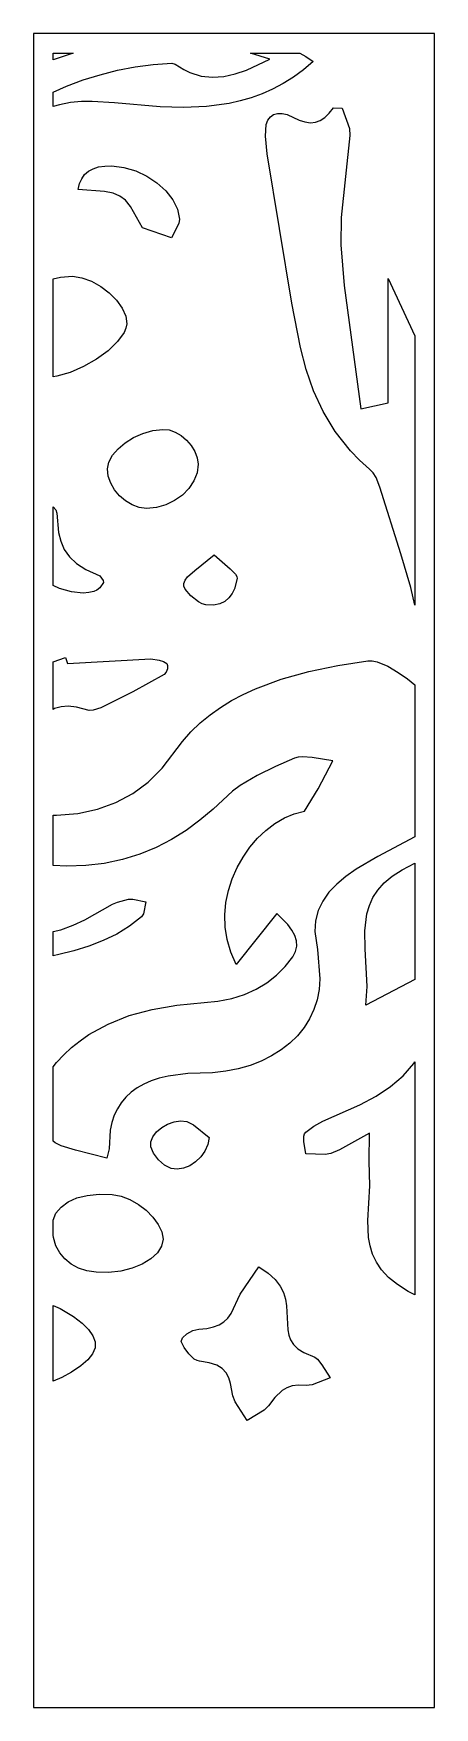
# Model space of a CAD drawing. Extents: x 0 to 408, y 0 to 1700.
import ezdxf

# ---------------------------------------------------------------- set-up
doc = ezdxf.new("R2010")
doc.units = 0
doc.layers.add('CUT', color=1, linetype='Continuous')
doc.layers.add('OUTLINE', color=7, linetype='Continuous')

msp = doc.modelspace()

# ---------------------------------------------------------------- linework, layer by layer
at = {"layer": 'CUT'}
for points in [[(20, 1673.08), (20, 1680), (40.55, 1680), (23.25, 1674.26)], [(276.97, 1676.67), (284.63, 1671.42), (274.65, 1662.98), (264.42, 1655.55), (253.98, 1649.06), (243.32, 1643.48), (232.48, 1638.73), (221.45, 1634.78), (210.27, 1631.57), (198.94, 1629.04), (175.91, 1625.83), (152.49, 1624.74), (128.79, 1625.37), (82.3, 1629.68), (59.89, 1631.07), (48.73, 1630.87), (37.56, 1629.8), (26.38, 1627.65), (20, 1625.76), (20, 1640.53), (33.78, 1646.49), (50.58, 1652.77), (67.76, 1658.17), (85.34, 1662.63), (103.34, 1666.12), (121.78, 1668.56), (140.68, 1669.91), (144.13, 1668.96), (153.12, 1663.34), (158.92, 1660.46), (170.48, 1656.74), (182.04, 1655.47), (193.61, 1656.3), (205.2, 1658.89), (216.86, 1662.9), (240.43, 1673.76), (220.69, 1680), (271, 1680)], [(331.77, 1266.81), (322.59, 1276.19), (307, 1295.69), (294.65, 1316.05), (284.99, 1337.15), (277.5, 1358.85), (271.65, 1381.01), (262.84, 1426.11), (237.57, 1577.62), (235.98, 1595.84), (236.83, 1607.42), (238.5, 1611.88), (241.03, 1615.3), (244.32, 1617.64), (248.31, 1618.83), (252.91, 1618.84), (258.04, 1617.62), (270.12, 1612.02), (276.13, 1610.11), (281.7, 1609.4), (286.91, 1609.92), (291.79, 1611.68), (296.4, 1614.7), (300.8, 1619), (305.05, 1624.59), (314.06, 1624.2), (321.38, 1603.46), (321.97, 1596.51), (312.96, 1513.01), (312.68, 1485.43), (316.08, 1444.19), (333.03, 1318.71), (360.76, 1325.02), (360.76, 1451.14), (388, 1393.05), (388, 1119.55), (383.8, 1137.28), (373.83, 1171.5), (352.27, 1239.44), (348.44, 1249.25), (345.62, 1253.81), (341.97, 1257.7)], [(148.71, 1511.51), (148.02, 1506.89), (140.43, 1492.53), (110.8, 1502.8), (98.61, 1524.42), (93.55, 1530.64), (87.98, 1534.93), (81.12, 1537.75), (72.25, 1539.52), (45.46, 1541.69), (46.86, 1547.52), (49.07, 1552.53), (52.1, 1556.73), (55.94, 1560.1), (60.61, 1562.67), (66.13, 1564.42), (72.51, 1565.36), (79.75, 1565.49), (92.02, 1563.95), (104.02, 1560.39), (115.37, 1555.06), (125.68, 1548.24), (134.57, 1540.2), (141.63, 1531.21), (146.47, 1521.56)], [(27.48, 1452.68), (39.83, 1453.52), (49.37, 1452), (59.08, 1448.4), (68.5, 1443.1), (77.16, 1436.51), (84.6, 1429.02), (90.35, 1421.03), (93.94, 1412.95), (94.91, 1405.21), (94.07, 1400.89), (92.17, 1396.39), (85.59, 1387.1), (76.01, 1377.85), (64.24, 1369.2), (51.09, 1361.65), (37.39, 1355.73), (23.92, 1351.94), (20, 1351.36), (20, 1450.72)], [(75.3, 1257.73), (76.66, 1264.71), (80.35, 1271.65), (86.02, 1278.29), (93.32, 1284.37), (101.89, 1289.65), (111.37, 1293.85), (121.41, 1296.71), (131.64, 1297.97), (137.97, 1297.34), (144.27, 1295.13), (150.31, 1291.59), (155.82, 1286.97), (160.55, 1281.51), (164.25, 1275.46), (166.66, 1269.07), (167.54, 1262.59), (166.42, 1253.88), (163.19, 1245.6), (158.13, 1237.97), (151.51, 1231.23), (143.6, 1225.61), (134.69, 1221.33), (125.03, 1218.62), (114.92, 1217.7), (107.52, 1218.64), (100.33, 1221.24), (93.61, 1225.25), (87.59, 1230.41), (82.51, 1236.48), (78.61, 1243.22), (76.13, 1250.39)], [(36.66, 1168.44), (43.83, 1161.6), (53.23, 1155.68), (67.52, 1149.37), (70.99, 1144.57), (71.15, 1142.52), (67.39, 1137.04), (64.61, 1134.79), (61.53, 1133.31), (56.23, 1132.15), (50.58, 1131.73), (38.6, 1132.92), (26.38, 1136.46), (20, 1139.44), (20, 1219.32), (22.72, 1216.37), (23.96, 1212.72), (25.59, 1193.41), (27.84, 1184.45), (31.43, 1176.09)], [(200.18, 1156.33), (205.58, 1151.01), (206.97, 1148.65), (207.26, 1146.46), (204.56, 1136.11), (202.15, 1131.22), (198.91, 1126.87), (194.72, 1123.3), (189.5, 1120.78), (183.12, 1119.55), (175.51, 1119.88), (171.76, 1120.95), (167.76, 1122.99), (160.01, 1128.97), (154.35, 1135.76), (152.94, 1138.82), (152.82, 1141.34), (154.35, 1144.79), (156.81, 1148.13), (164.02, 1154.79), (183.78, 1170.45)], [(135.06, 1051.25), (133.14, 1049), (101.01, 1031.58), (68.51, 1015.08), (60.76, 1012.83), (56.61, 1012.61), (43.69, 1015.82), (35.42, 1016.78), (28.05, 1016.25), (21.44, 1014.36), (20, 1013.61), (20, 1062.05), (32.65, 1066.32), (34.63, 1060.37), (119.29, 1064.84), (128.05, 1063.74), (132.2, 1062.26), (135.59, 1060.27), (136.48, 1058.08), (136.24, 1054.67)], [(294.19, 819), (289.59, 809.37), (286.91, 799.03), (286.29, 787.92), (288.97, 769.86), (291.25, 740.03), (290.58, 729.15), (288.59, 718.7), (285.33, 708.72), (280.85, 699.28), (275.22, 690.41), (268.49, 682.17), (260.72, 674.61), (251.97, 667.78), (242.3, 661.71), (231.77, 656.46), (220.44, 652.08), (208.36, 648.6), (195.61, 646.06), (182.24, 644.52), (157.16, 643.71), (137.03, 641.29), (128.05, 639.17), (119.78, 636.46), (112.24, 633.16), (105.42, 629.29), (99.32, 624.83), (93.95, 619.81), (89.32, 614.23), (85.42, 608.09), (82.26, 601.39), (79.84, 594.14), (78.17, 586.34), (76.97, 567.48), (74.78, 558.01), (42.8, 565.85), (28.31, 570.48), (22.19, 573.54), (20, 575.16), (20, 650.51), (23.44, 654.86), (30.88, 662.93), (38.86, 670.36), (47.37, 677.19), (56.39, 683.41), (75.96, 694.11), (97.44, 702.59), (120.76, 708.96), (145.81, 713.33), (187.71, 717.35), (201.8, 720.15), (214.77, 724.18), (226.65, 729.45), (237.46, 735.92), (247.22, 743.59), (255.95, 752.42), (263.68, 762.4), (266.52, 767.76), (267.75, 773.12), (267.48, 778.51), (265.81, 783.94), (262.86, 789.43), (258.75, 795.01), (247.45, 806.5), (206.34, 754.68), (200.76, 767.14), (197.04, 779.77), (195.06, 792.47), (194.7, 805.13), (195.84, 817.63), (198.37, 829.85), (202.18, 841.68), (207.15, 853), (213.19, 863.68), (220.16, 873.62), (227.98, 882.68), (236.52, 890.73), (245.66, 897.67), (255.32, 903.34), (265.35, 907.64), (275.66, 910.42), (289.44, 932.82), (304.47, 961.41), (283.57, 964.7), (273.74, 965.53), (269.4, 965.17), (265.59, 964.08), (246.36, 955.66), (227.56, 946.53), (210.3, 936.27), (202.58, 930.57), (182.76, 912.31), (169.35, 901.01), (155.31, 890.65), (140.53, 881.34), (124.9, 873.23), (108.33, 866.42), (90.71, 861.04), (71.93, 857.21), (53.23, 855), (33.95, 854.26), (20, 855.08), (20, 906.14), (23.45, 906.05), (45.08, 907.98), (65.21, 912.28), (83.84, 918.98), (101, 928.13), (116.69, 939.73), (130.94, 953.83), (151.63, 981.02), (160.25, 990.8), (169.59, 999.79), (179.61, 1008.06), (190.28, 1015.61), (201.57, 1022.51), (213.43, 1028.77), (225.83, 1034.45), (252.1, 1044.17), (280.09, 1051.96), (309.49, 1058.11), (339.98, 1062.91), (344.61, 1062.93), (349.65, 1061.91), (360.41, 1057.49), (371.11, 1051.19), (380.59, 1044.52), (388, 1038.65), (388, 884.2), (350.36, 864.22), (328.36, 851.21), (317.77, 844.02), (308.44, 836.28), (300.52, 827.95)], [(339.3, 732.33), (337.32, 770.31), (337.08, 788.62), (339.27, 806.08), (341.73, 814.4), (345.35, 822.42), (350.3, 830.09), (356.77, 837.39), (364.96, 844.27), (375.05, 850.72), (388, 857.42), (388, 739.35), (338.17, 713.26)], [(111.94, 805.94), (109.84, 802.86), (97.77, 793.34), (84.73, 785.38), (70.86, 778.75), (56.31, 773.22), (41.25, 768.58), (25.81, 764.58), (20, 763.31), (20, 787.97), (27.89, 789.88), (40.31, 794.32), (52.31, 799.83), (80.32, 815.68), (85.59, 817.87), (96.84, 820.79), (100.98, 820.86), (114.39, 818.02)], [(344.95, 460.45), (342.34, 468.76), (340.79, 477.24), (340.04, 494.56), (342.24, 529.82), (341.5, 554.94), (341.78, 583.29), (311.46, 566.46), (302.34, 562.54), (296.73, 561.44), (277.13, 562.23), (275.16, 574.66), (274.96, 580.29), (275.58, 582.56), (276.9, 584.32), (285.08, 590.26), (294.35, 595.44), (332.11, 612.2), (348.45, 620.94), (363.22, 630.7), (376.13, 641.62), (386.87, 653.84), (388, 655.71), (388, 419.05), (381.18, 422.46), (370.14, 429.49), (361.2, 436.83), (354.17, 444.46), (348.83, 452.34)], [(162.92, 591.87), (178.74, 578.76), (177.44, 571.69), (174.48, 565.06), (170.18, 559.11), (164.89, 554.06), (158.92, 550.14), (152.58, 547.56), (146.22, 546.54), (140.14, 547.31), (133.41, 550.74), (127.11, 556.32), (122.12, 562.9), (119.32, 569.34), (119.33, 574.47), (121.47, 579.62), (125.33, 584.51), (130.48, 588.86), (136.53, 592.37), (143.07, 594.76), (149.66, 595.75), (155.9, 595.03)], [(66.85, 521.33), (80.16, 521.02), (89.14, 519.32), (98.13, 515.86), (106.77, 510.95), (114.69, 504.91), (121.52, 498.04), (126.89, 490.67), (130.44, 483.12), (131.8, 475.71), (130.39, 468.43), (126.14, 461.62), (119.45, 455.5), (110.74, 450.26), (100.41, 446.1), (88.87, 443.2), (76.52, 441.77), (63.75, 441.98), (54.23, 443.51), (45.72, 446.31), (38.27, 450.33), (31.94, 455.5), (26.8, 461.75), (22.91, 469.01), (20.32, 477.22), (20, 479.64), (20, 494.91), (22.93, 501.93), (28.13, 508.25), (35.29, 513.46), (44.25, 517.44), (54.82, 520.11)], [(151.61, 375.31), (156.15, 379.41), (162.26, 382.84), (168.3, 384.33), (176.31, 384.96), (183.11, 386.43), (188.85, 388.72), (193.65, 391.78), (197.64, 395.55), (200.96, 400.01), (210.43, 419.83), (229.15, 447.44), (238.67, 441.04), (245.79, 434.54), (250.85, 427.96), (254.22, 421.32), (256.26, 414.64), (257.35, 407.93), (258.8, 383.49), (259.75, 378.23), (261.54, 373.23), (264.48, 368.57), (268.92, 364.3), (275.17, 360.5), (286.35, 355.9), (288.87, 353.81), (293.38, 348.04), (301.86, 334.83), (283.56, 327.57), (277.46, 327.11), (269.61, 327.38), (263.06, 326.51), (257.6, 324.67), (253, 322.02), (245.55, 314.9), (239.02, 306.43), (234.62, 302.09), (217.31, 291.4), (205.09, 310.36), (202.88, 316.68), (200.49, 329.07), (198.72, 334.7), (196.05, 339.76), (192.11, 344.12), (186.53, 347.64), (178.91, 350.18), (168.91, 351.59), (166.39, 352.29), (163.64, 353.9), (158.04, 359.09), (153.21, 365.57), (150.28, 371.76)], [(62.74, 371.37), (62.65, 365.21), (60.22, 359.12), (55.42, 353.04), (48.19, 346.97), (38.81, 340.72), (28.93, 335.24), (20, 331.33), (20, 408.17), (27.19, 405.14), (40.76, 397.04), (49.5, 390.41), (56.11, 383.94), (60.55, 377.6)]]:
    msp.add_lwpolyline(points, close=True, dxfattribs=at)
at = {"layer": 'OUTLINE'}
msp.add_lwpolyline([(0, 0), (408, 0), (408, 1700), (0, 1700)], close=True, dxfattribs=at)

doc.saveas('drawing.dxf')
